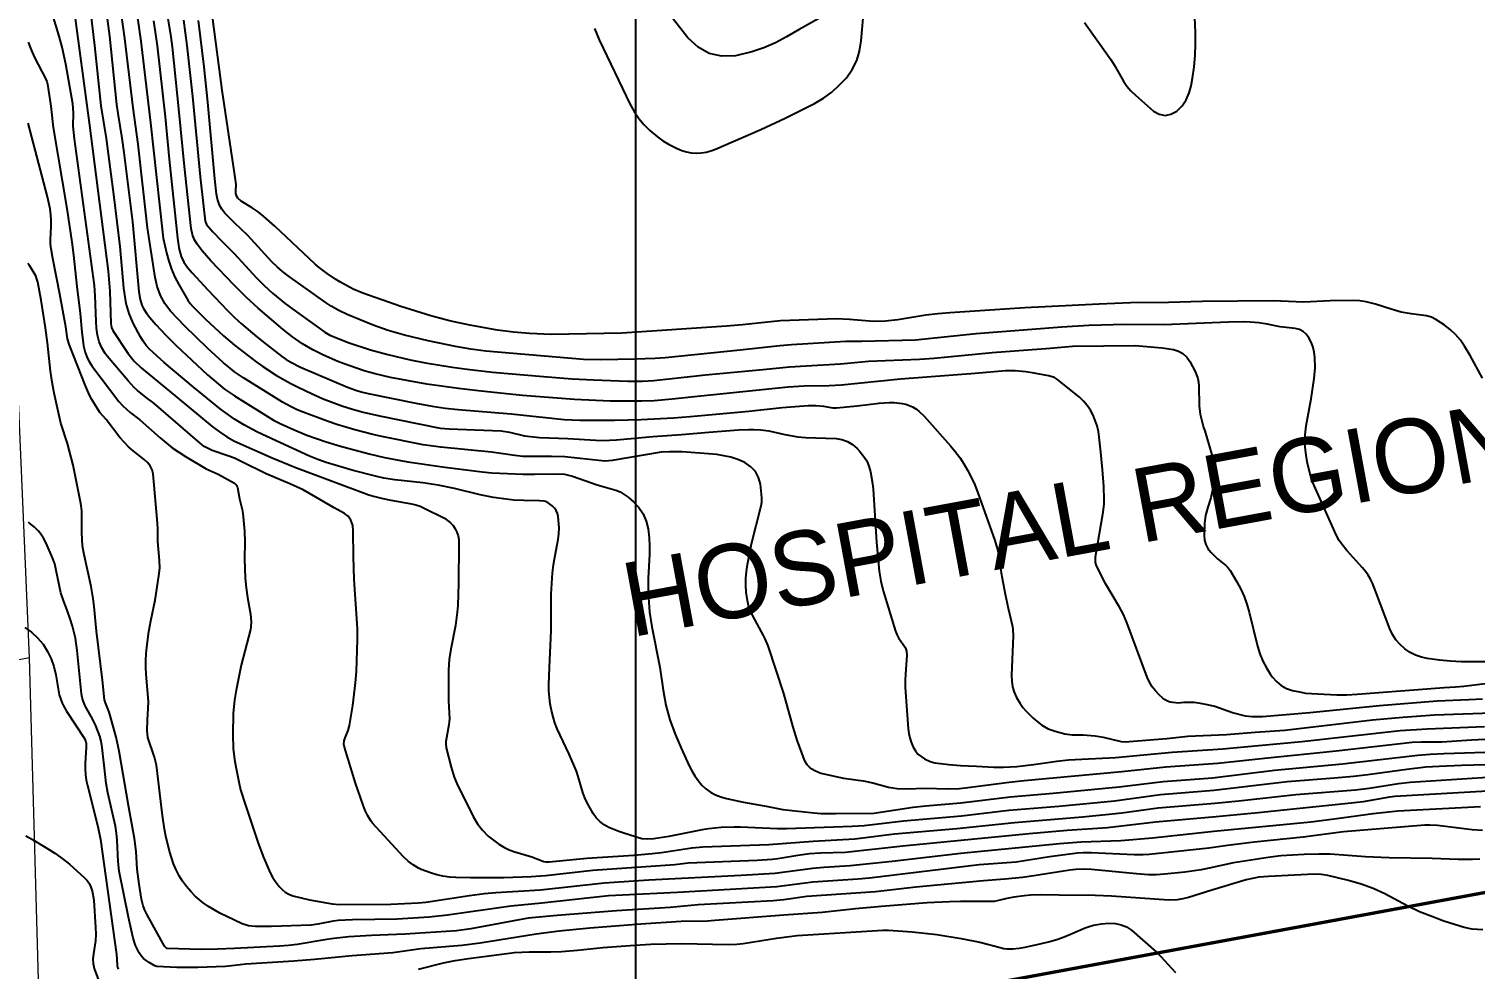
# Model space of a CAD drawing. Header units: metres. Extents: x 509389 to 509735, y 7767634 to 7768027.
# Drawn here: x 509478.2 to 509565.9, y 7767900.1 to 7767957.1 of the extents above; entities that cross this region are included whole.
import ezdxf

# ---------------------------------------------------------------- set-up
doc = ezdxf.new("R2010")
doc.units = ezdxf.units.M
for name, color, linetype in [('CANEVA', 252, 'Continuous'), ('CURVAS-INTERMEDIARIAS', 39, 'Continuous'), ('CURVAS-MESTRA', 34, 'Continuous'), ('LIMITE-L', 7, 'Continuous')]:
    doc.layers.add(name, color=color, linetype=linetype)
doc.layers.add('K-ALINHAMENTO', color=10, linetype='Continuous', lineweight=9)
doc.layers.add('textos', color=2, linetype='Continuous', lineweight=9)
doc.styles.add('EC_NOMES', font='GOTHIC.TTF')
doc.styles.add('ROMANS', font='romans')
doc.dimstyles.new('COTAS_1.0-S', dxfattribs={"dimtxt": 2, "dimasz": 2, "dimexe": 1.25, "dimexo": 0.625, "dimgap": 1, "dimtad": 0, "dimzin": 0, "dimtxsty": 'ROMANS', "dimblk": 'ARCHTICK', "dimblk1": 'ARCHTICK', "dimblk2": 'ARCHTICK', "dimcen": 2.5, "dimse1": 1, "dimse2": 1, "dimsd1": 1, "dimsd2": 1, "dimclrd": 2, "dimclre": 2, "dimclrt": 2, "dimadec": 0, "dimazin": 0, "dimtfac": 1, "dimtmove": 0, "dimatfit": 3, "dimfxl": 1, "dimarcsym": 0})

# ---------------------------------------------------------------- blocks, each defined once
blk = doc.blocks.new('*D18')
at = {"layer": 'Defpoints', "color": 0}
for p in [(509607.331, 7767912.272), (509607.9, 7767909.194), (509479.058, 7767888.58)]:
    blk.add_point(p, dxfattribs=at)
at = {"layer": 'textos', "color": 2, "insert": (509543.763, 7767897.348), "char_height": 2, "attachment_point": 5, "rotation": 10.46441, "style": 'ROMANS'}
blk.add_mtext('130,44', dxfattribs=at)
blk = doc.blocks.new('_ArchTick')
at = {"color": 0, "linetype": 'ByBlock', "const_width": 0.15}
blk.add_lwpolyline([(-0.5, -0.5), (0.5, 0.5)], dxfattribs=at)

msp = doc.modelspace()

# ---------------------------------------------------------------- linework, layer by layer
at = {"layer": 'CANEVA'}
msp.add_line((509515, 7767634.128), (509515, 7768027.326), dxfattribs=at)
at = {"layer": 'CURVAS-INTERMEDIARIAS'}
for points, elevation in [([(509568.532, 7767914.116), (509565.696, 7767913.988), (509563.915, 7767913.867), (509563.504, 7767913.855), (509562.681, 7767913.861), (509562.114, 7767913.833), (509557.487, 7767913.314), (509553.149, 7767912.873), (509550.308, 7767912.554), (509547.15, 7767912.342), (509544.491, 7767912.059), (509538.571, 7767911.518), (509537.653, 7767911.412), (509534.993, 7767911.06), (509534.631, 7767911.033), (509533.921, 7767911.014), (509532.6, 7767911.046), (509531.397, 7767911.01), (509530.854, 7767911.031), (509530.341, 7767911.109), (509529.371, 7767911.367), (509528.937, 7767911.467), (509527.617, 7767911.663), (509526.42, 7767911.91), (509526.227, 7767911.962), (509526.039, 7767912.028), (509525.861, 7767912.115), (509525.688, 7767912.216), (509525.535, 7767912.339), (509525.401, 7767912.478), (509525.296, 7767912.64), (509525.21, 7767912.817), (509524.795, 7767913.978), (509524.553, 7767914.76), (509523.972, 7767916.816), (509523.021, 7767919.695), (509522.853, 7767920.123), (509522.751, 7767920.33), (509522.093, 7767921.522), (509521.957, 7767921.824), (509521.845, 7767922.133), (509521.77, 7767922.453), (509521.703, 7767922.957), (509521.681, 7767923.378), (509521.682, 7767923.798), (509521.717, 7767924.216), (509521.774, 7767924.634), (509522.016, 7767925.89), (509522.612, 7767928.195), (509522.644, 7767928.43), (509522.649, 7767928.666), (509522.634, 7767928.904), (509522.561, 7767929.507), (509522.444, 7767929.918), (509522.259, 7767930.282), (509521.974, 7767930.575), (509521.622, 7767930.819), (509521.186, 7767931.003), (509520.773, 7767931.144), (509520.348, 7767931.24), (509519.914, 7767931.308), (509519.419, 7767931.356), (509517.806, 7767931.468), (509517.038, 7767931.481), (509516.538, 7767931.448), (509513.554, 7767930.957), (509513.144, 7767930.917), (509512.939, 7767930.92), (509510.7, 7767931.168), (509509.886, 7767931.196), (509508.419, 7767931.186), (509508.141, 7767931.198), (509507.655, 7767931.249), (509506.242, 7767931.446), (509503.171, 7767931.754), (509502.087, 7767931.91), (509499.587, 7767932.406), (509499.036, 7767932.531), (509497.942, 7767932.815), (509496.86, 7767933.143), (509496.325, 7767933.325), (509494.812, 7767933.882), (509494.443, 7767934.03), (509494.081, 7767934.198), (509493.557, 7767934.484), (509491.204, 7767935.956), (509490.644, 7767936.338), (509490.274, 7767936.626), (509489.983, 7767936.875), (509489.008, 7767937.765), (509487.634, 7767939.092), (509486.766, 7767940.019), (509486.422, 7767940.471), (509486.153, 7767940.971), (509485.958, 7767941.506), (509485.889, 7767941.782), (509485.835, 7767942.062), (509485.378, 7767945.068), (509484.796, 7767950.141), (509484.492, 7767952.349), (509483.986, 7767956.55), (509483.354, 7767961.214)], 763), ([(509484.187, 7767961.761), (509484.956, 7767956.404), (509485.559, 7767951.435), (509486.275, 7767944.799), (509486.326, 7767944.449), (509486.525, 7767943.546), (509486.66, 7767943.045), (509486.825, 7767942.556), (509487.033, 7767942.084), (509487.271, 7767941.623), (509487.821, 7767940.674), (509487.964, 7767940.477), (509488.124, 7767940.293), (509488.887, 7767939.525), (509489.988, 7767938.512), (509490.644, 7767937.955), (509491.964, 7767936.938), (509492.367, 7767936.65), (509493.199, 7767936.113), (509494.061, 7767935.624), (509494.502, 7767935.399), (509495.321, 7767935.011), (509496.031, 7767934.7), (509497.164, 7767934.27), (509497.808, 7767934.062), (509498.46, 7767933.88), (509499.449, 7767933.652), (509503.118, 7767932.913), (509503.682, 7767932.861), (509506.823, 7767932.744), (509507.331, 7767932.67), (509508.252, 7767932.444), (509509.146, 7767932.342), (509510.868, 7767932.276), (509512.563, 7767932.182), (509512.987, 7767932.171), (509513.836, 7767932.2), (509516.035, 7767932.408), (509517.778, 7767932.526), (509519.431, 7767932.678), (509521.23, 7767932.804), (509521.847, 7767932.827), (509522.155, 7767932.822), (509522.582, 7767932.802), (509523.077, 7767932.747), (509524.048, 7767932.524), (509524.831, 7767932.392), (509525.301, 7767932.35), (509527.147, 7767932.277), (509527.508, 7767932.216), (509527.845, 7767932.105), (509528.148, 7767931.919), (509528.427, 7767931.683), (509528.601, 7767931.497), (509528.821, 7767931.22), (509529.007, 7767930.926), (509529.143, 7767930.605), (509529.245, 7767930.267), (509529.369, 7767929.559), (509529.409, 7767929.202), (509529.6, 7767925.998), (509529.773, 7767924.23), (509529.868, 7767923.631), (509530.015, 7767923.042), (509530.751, 7767920.598), (509530.837, 7767920.387), (509530.943, 7767920.183), (509531.363, 7767919.579), (509531.433, 7767919.387), (509531.444, 7767919.11), (509531.355, 7767918.01), (509531.342, 7767917.597), (509531.349, 7767917.184), (509531.525, 7767914.671), (509531.562, 7767914.391), (509531.618, 7767914.117), (509531.705, 7767913.851), (509531.834, 7767913.545), (509531.964, 7767913.33), (509532.119, 7767913.138), (509532.308, 7767912.98), (509532.521, 7767912.845), (509532.852, 7767912.689), (509533.139, 7767912.604), (509533.982, 7767912.502), (509534.694, 7767912.439), (509535.671, 7767912.403), (509536.72, 7767912.337), (509537.313, 7767912.336), (509538.111, 7767912.387), (509539.134, 7767912.503), (509540.541, 7767912.695), (509541.254, 7767912.776), (509544.107, 7767912.923), (509547.55, 7767913.241), (509550.618, 7767913.463), (509552.781, 7767913.646), (509555.403, 7767913.899), (509561.369, 7767914.558), (509563.013, 7767914.674), (509566.489, 7767914.805)], 762), ([(509542.226, 7767957.523), (509543.827, 7767955.289), (509544.031, 7767954.968), (509544.587, 7767953.974), (509544.798, 7767953.664), (509545.043, 7767953.38), (509545.312, 7767953.114), (509546.404, 7767952.152), (509546.759, 7767951.963), (509547.115, 7767951.881), (509547.471, 7767951.959), (509547.828, 7767952.144), (509548.141, 7767952.477), (509548.4, 7767952.841), (509548.578, 7767953.251), (509548.702, 7767953.691), (509548.78, 7767954.144), (509548.875, 7767954.838), (509548.942, 7767955.533), (509548.963, 7767956.231), (509548.956, 7767956.93), (509548.741, 7767961.927)], 756), ([(509482.559, 7767960.511), (509483.055, 7767956.692), (509483.493, 7767952.542), (509483.563, 7767952.01), (509483.817, 7767950.502), (509483.938, 7767949.646), (509484.456, 7767945.427), (509484.846, 7767941.181), (509484.915, 7767940.716), (509485.024, 7767940.383), (509485.127, 7767940.181), (509485.307, 7767939.889), (509485.518, 7767939.618), (509485.877, 7767939.209), (509486.478, 7767938.554), (509487.108, 7767937.928), (509489.007, 7767936.144), (509490.045, 7767935.28), (509490.644, 7767934.873), (509493.013, 7767933.402), (509493.423, 7767933.187), (509494.225, 7767932.823), (509495.041, 7767932.494), (509496.212, 7767932.078), (509497.088, 7767931.816), (509498.819, 7767931.347), (509499.752, 7767931.132), (509501.164, 7767930.872), (509503.418, 7767930.553), (509505.669, 7767930.256), (509506.269, 7767930.209), (509508.168, 7767930.112), (509508.853, 7767930.113), (509510.223, 7767930.146), (509510.666, 7767930.114), (509511.16, 7767929.992), (509512.663, 7767929.479), (509513.787, 7767929.152), (509514.052, 7767929.04), (509514.297, 7767928.892), (509514.531, 7767928.72), (509514.849, 7767928.451), (509515.181, 7767928.098), (509515.452, 7767927.712), (509515.632, 7767927.275), (509515.75, 7767926.805), (509515.809, 7767926.255), (509515.838, 7767925.762), (509515.835, 7767925.267), (509515.756, 7767923.78), (509515.751, 7767923.283), (509515.761, 7767922.633), (509515.825, 7767921.741), (509515.966, 7767920.859), (509516.456, 7767918.402), (509516.658, 7767917.02), (509516.825, 7767916.11), (509517.072, 7767915.218), (509517.385, 7767914.345), (509517.746, 7767913.491), (509518.233, 7767912.423), (509518.394, 7767912.11), (509518.573, 7767911.809), (509518.778, 7767911.526), (509519.002, 7767911.255), (509519.256, 7767911.019), (509519.529, 7767910.815), (509519.833, 7767910.66), (509520.157, 7767910.537), (509520.502, 7767910.444), (509521.541, 7767910.218), (509522.91, 7767909.975), (509523.914, 7767909.778), (509525.794, 7767909.569), (509526.237, 7767909.539), (509527.126, 7767909.523), (509529.449, 7767909.558), (509531.829, 7767909.907), (509532.574, 7767909.988), (509534.722, 7767910.179), (509537.72, 7767910.54), (509540.327, 7767910.768), (509544.33, 7767911.149), (509546.992, 7767911.472), (509549.992, 7767911.686), (509553.752, 7767912.151), (509557.875, 7767912.534), (509562.44, 7767913.068), (509563.192, 7767913.13), (509564.029, 7767913.175), (509568.401, 7767913.309)], 764), ([(509566.374, 7767935.94), (509565.619, 7767937.32), (509565.286, 7767937.888), (509565.031, 7767938.26), (509564.745, 7767938.604), (509564.414, 7767938.905), (509564.053, 7767939.176), (509563.542, 7767939.507), (509563.272, 7767939.644), (509562.981, 7767939.721), (509562.052, 7767939.848), (509561.434, 7767939.957), (509560.829, 7767940.124), (509559.884, 7767940.431), (509559.317, 7767940.577), (509558.933, 7767940.638), (509558.544, 7767940.656), (509557.127, 7767940.633), (509555.529, 7767940.558), (509553.681, 7767940.631), (509549.373, 7767940.596), (509547.33, 7767940.535), (509545.019, 7767940.517), (509543.12, 7767940.441), (509538.594, 7767940.211), (509534.048, 7767939.914), (509533.318, 7767939.847), (509532.59, 7767939.759), (509530.889, 7767939.478), (509530.152, 7767939.399), (509529.411, 7767939.394), (509527.958, 7767939.506), (509527.182, 7767939.536), (509523.784, 7767939.419), (509523.377, 7767939.389), (509521.463, 7767939.186), (509520.504, 7767939.107), (509514.141, 7767938.677), (509509.858, 7767938.604), (509508.543, 7767938.65), (509507.569, 7767938.735), (509506.6, 7767938.866), (509504.924, 7767939.153), (509503.7, 7767939.421), (509502.551, 7767939.734), (509500.742, 7767940.302), (509498.445, 7767941.099), (509497.846, 7767941.352), (509497.04, 7767941.786), (509496.779, 7767941.944), (509496.27, 7767942.29), (509495.784, 7767942.668), (509495.551, 7767942.869), (509493.094, 7767945.163), (509492.431, 7767945.755), (509492.083, 7767946.031), (509491.716, 7767946.281), (509491.058, 7767946.695), (509490.859, 7767946.86), (509490.787, 7767946.964), (509490.739, 7767947.159), (509490.726, 7767947.313), (509490.74, 7767947.7), (509490.644, 7767948.406), (509489.903, 7767953.416), (509489.136, 7767959.286)], 757), ([(509566.67, 7767910.878), (509561.061, 7767910.551), (509560.73, 7767910.512), (509559.125, 7767910.246), (509558.414, 7767910.153), (509552.76, 7767909.577), (509550.215, 7767909.328), (509546.527, 7767909.001), (509543.621, 7767908.666), (509541.166, 7767908.496), (509538.858, 7767908.289), (509531.206, 7767907.547), (509527.72, 7767907.164), (509526.198, 7767907.118), (509525.539, 7767907.074), (509524.836, 7767906.978), (509523.616, 7767906.774), (509523.28, 7767906.733), (509522.356, 7767906.682), (509518.184, 7767906.507), (509517.37, 7767906.409), (509512.394, 7767906.062), (509509.517, 7767905.752), (509508.658, 7767905.681), (509506.995, 7767905.633), (509504.966, 7767905.622), (509504.08, 7767905.638), (509503.688, 7767905.666), (509503.299, 7767905.718), (509502.918, 7767905.808), (509502.541, 7767905.923), (509501.978, 7767906.133), (509501.806, 7767906.213), (509501.481, 7767906.408), (509501.18, 7767906.641), (509500.907, 7767906.905), (509499.03, 7767908.946), (509498.922, 7767909.086), (509498.736, 7767909.387), (509498.581, 7767909.706), (509498.45, 7767910.036), (509497.996, 7767911.365), (509497.325, 7767913.546), (509497.292, 7767913.736), (509497.306, 7767913.93), (509497.356, 7767914.121), (509497.535, 7767914.57), (509497.625, 7767914.878), (509497.823, 7767916.083), (509497.918, 7767916.768), (509497.996, 7767917.454), (509498.048, 7767918.143), (509498.121, 7767920.08), (509498.113, 7767920.74), (509497.912, 7767923.758), (509497.874, 7767925.104), (509497.855, 7767926.681), (509497.819, 7767927.002), (509497.705, 7767927.337), (509497.547, 7767927.573), (509497.32, 7767927.742), (509496.691, 7767928.074), (509495.586, 7767928.734), (509494.809, 7767929.163), (509494.004, 7767929.535), (509492.565, 7767930.139), (509491.099, 7767930.877), (509490.644, 7767931.087), (509490.24, 7767931.239), (509489.3, 7767931.549), (509489.124, 7767931.629), (509488.814, 7767931.808), (509488.421, 7767932.125), (509485.759, 7767934.425), (509485.283, 7767934.782), (509484.763, 7767935.204), (509484.562, 7767935.387), (509484.188, 7767935.783), (509482.925, 7767937.272), (509482.805, 7767937.437), (509482.596, 7767937.787), (509482.437, 7767938.16), (509482.337, 7767938.561), (509482.282, 7767938.974), (509482.254, 7767939.389), (509482.2, 7767940.938), (509482.144, 7767941.559), (509480.937, 7767950.47), (509480.868, 7767951.24), (509480.876, 7767952.049), (509480.829, 7767952.595), (509480.412, 7767955.004), (509480.196, 7767956.03), (509480.018, 7767956.706), (509479.459, 7767958.5)], 767), ([(509480.883, 7767958.526), (509481.837, 7767951.444), (509482.983, 7767942.447), (509483.09, 7767941.229), (509483.136, 7767939.258), (509483.186, 7767939.01), (509483.27, 7767938.841), (509484.184, 7767937.472), (509484.568, 7767936.986), (509484.979, 7767936.566), (509487.175, 7767934.775), (509489.298, 7767933.012), (509489.73, 7767932.69), (509490.186, 7767932.383), (509490.644, 7767932.126), (509492.929, 7767931.105), (509494.299, 7767930.536), (509498.794, 7767928.876), (509499.09, 7767928.78), (509499.658, 7767928.637), (509500.142, 7767928.537), (509501.391, 7767928.325), (509501.656, 7767928.259), (509501.916, 7767928.172), (509502.165, 7767928.06), (509503.383, 7767927.441), (509503.58, 7767927.317), (509503.759, 7767927.174), (509503.909, 7767927.002), (509504.041, 7767926.81), (509504.139, 7767926.598), (509504.214, 7767926.38), (509504.253, 7767926.153), (509504.269, 7767925.92), (509504.235, 7767923.487), (509504.194, 7767922.159), (509504.162, 7767921.75), (509504.048, 7767920.938), (509503.77, 7767919.506), (509503.67, 7767918.881), (509503.636, 7767918.248), (509503.633, 7767916.372), (509503.691, 7767915.265), (509503.649, 7767914.9), (509503.471, 7767913.894), (509503.468, 7767913.77), (509503.501, 7767913.523), (509503.79, 7767912.336), (509503.984, 7767911.737), (509504.143, 7767911.35), (509505.132, 7767909.344), (509505.391, 7767908.91), (509505.688, 7767908.51), (509506.044, 7767908.16), (509506.438, 7767907.844), (509506.684, 7767907.676), (509506.994, 7767907.488), (509507.313, 7767907.324), (509507.648, 7767907.194), (509508.696, 7767906.894), (509509.413, 7767906.621), (509509.541, 7767906.596), (509509.737, 7767906.59), (509512.025, 7767906.82), (509514.882, 7767907.008), (509515.994, 7767907.101), (509516.556, 7767907.169), (509518.389, 7767907.449), (509519.056, 7767907.512), (509523.061, 7767907.656), (509525.766, 7767907.86), (509528.29, 7767907.984), (509530.704, 7767908.289), (509534.474, 7767908.614), (509537.979, 7767908.974), (509542.105, 7767909.325), (509543.514, 7767909.461), (509544.492, 7767909.575), (509546.691, 7767909.87), (509550.137, 7767910.15), (509551.587, 7767910.3), (509555.038, 7767910.691), (509558.662, 7767910.965), (509559.497, 7767911.075), (509561.286, 7767911.356), (509561.993, 7767911.434), (509567.001, 7767911.746)], 766), ([(509487.545, 7767957.672), (509487.758, 7767956.14), (509488.093, 7767953.034), (509488.559, 7767948.165), (509488.757, 7767946.357), (509488.871, 7767945.463), (509488.948, 7767945.262), (509489.335, 7767944.825), (509489.858, 7767944.269), (509490.644, 7767943.496), (509491.957, 7767942.061), (509492.439, 7767941.574), (509492.946, 7767941.113), (509493.743, 7767940.465), (509494.554, 7767939.862), (509496.132, 7767938.739), (509496.436, 7767938.564), (509497.615, 7767938.095), (509498.897, 7767937.667), (509499.956, 7767937.377), (509501.315, 7767937.053), (509502.229, 7767936.869), (509503.847, 7767936.623), (509504.768, 7767936.495), (509506.302, 7767936.319), (509509.395, 7767936.039), (509511.128, 7767935.907), (509512.43, 7767935.843), (509514.523, 7767935.768), (509515.404, 7767935.759), (509516.086, 7767935.808), (509519.225, 7767936.151), (509522.705, 7767936.466), (509524.333, 7767936.631), (509525.341, 7767936.685), (509527.411, 7767936.825), (509529.126, 7767936.97), (509532.213, 7767937.094), (509533.112, 7767937.15), (509536.629, 7767937.502), (509540.137, 7767937.759), (509541.498, 7767937.894), (509545.296, 7767937.924), (509546.942, 7767937.79), (509547.618, 7767937.686), (509547.926, 7767937.586), (509548.2, 7767937.441), (509548.423, 7767937.225), (509548.612, 7767936.964), (509548.935, 7767936.351), (509549.027, 7767936.141), (509549.1, 7767935.926), (509549.141, 7767935.703), (509549.162, 7767935.474), (509549.178, 7767934.259), (509549.239, 7767933.766), (509549.435, 7767932.955), (509549.531, 7767932.745), (509549.995, 7767931.149), (509550.083, 7767930.729), (509550.129, 7767930.307), (509550.111, 7767929.884), (509550.051, 7767929.458), (509549.882, 7767928.691), (509549.699, 7767928.114), (509549.564, 7767927.608), (509549.499, 7767927.152), (509549.483, 7767926.395), (509549.514, 7767926.115), (509549.584, 7767925.851), (509549.714, 7767925.609), (509549.882, 7767925.383), (509550.299, 7767924.973), (509550.794, 7767924.574), (509550.943, 7767924.428), (509551.072, 7767924.265), (509551.471, 7767923.591), (509551.7, 7767923.149), (509551.903, 7767922.697), (509552.068, 7767922.23), (509552.208, 7767921.753), (509552.723, 7767919.683), (509552.865, 7767919.225), (509553.039, 7767918.782), (509553.261, 7767918.361), (509553.515, 7767917.955), (509553.613, 7767917.816), (509553.869, 7767917.53), (509554.155, 7767917.29), (509554.488, 7767917.12), (509554.851, 7767916.996), (509555.274, 7767916.904), (509555.632, 7767916.841), (509555.993, 7767916.808), (509557.536, 7767916.738), (509558.151, 7767916.733), (509558.765, 7767916.761), (509564.039, 7767917.181), (509564.729, 7767917.214), (509565.247, 7767917.259), (509567.014, 7767917.479)], 759), ([(509512.501, 7767957.167), (509512.629, 7767956.812), (509512.78, 7767956.466), (509514.66, 7767952.557), (509514.904, 7767952.12), (509515.178, 7767951.707), (509515.499, 7767951.328), (509515.851, 7767950.974), (509516.314, 7767950.582), (509516.636, 7767950.348), (509516.976, 7767950.142), (509517.501, 7767949.872), (509517.782, 7767949.76), (509518.069, 7767949.674), (509518.366, 7767949.627), (509518.667, 7767949.605), (509518.97, 7767949.622), (509519.268, 7767949.663), (509519.558, 7767949.742), (509519.843, 7767949.845), (509522.59, 7767951.04), (509524.069, 7767951.715), (509525.844, 7767952.613), (509526.38, 7767952.936), (509526.885, 7767953.298), (509527.345, 7767953.716), (509527.774, 7767954.172), (509528.122, 7767954.681), (509528.401, 7767955.219), (509528.575, 7767955.798), (509528.679, 7767956.406), (509528.784, 7767957.785)], 756), ([(509526.099, 7767957.777), (509524.91, 7767957.11), (509524.152, 7767956.662), (509523.467, 7767956.298), (509522.763, 7767955.984), (509522.03, 7767955.746), (509521.04, 7767955.51), (509520.213, 7767955.494), (509519.448, 7767955.642), (509518.775, 7767956.035), (509518.163, 7767956.591), (509517.229, 7767957.8)], 756), ([(509485.732, 7767957.628), (509485.95, 7767956.11), (509486.437, 7767951.805), (509486.685, 7767949.238), (509487.182, 7767944.437), (509487.265, 7767943.876), (509487.303, 7767943.69), (509487.415, 7767943.33), (509487.581, 7767942.992), (509487.813, 7767942.64), (509488.07, 7767942.333), (509489.023, 7767941.315), (509490.218, 7767940.061), (509490.644, 7767939.634), (509491.072, 7767939.244), (509492.011, 7767938.459), (509492.59, 7767937.988), (509493.505, 7767937.281), (509493.777, 7767937.087), (509494.061, 7767936.912), (509494.658, 7767936.615), (509497.504, 7767935.407), (509498.002, 7767935.217), (509498.324, 7767935.117), (509498.762, 7767935.012), (509501.643, 7767934.433), (509502.645, 7767934.245), (509503.427, 7767934.123), (509504.212, 7767934.037), (509507.433, 7767933.782), (509510.655, 7767933.441), (509511.62, 7767933.4), (509513.699, 7767933.4), (509514.509, 7767933.412), (509515.319, 7767933.445), (509517.292, 7767933.548), (509518.295, 7767933.619), (509521.847, 7767933.949), (509523.886, 7767934.164), (509525.451, 7767934.297), (509525.919, 7767934.289), (509526.394, 7767934.239), (509526.957, 7767934.153), (509527.183, 7767934.143), (509528.425, 7767934.258), (509529.757, 7767934.426), (509530.373, 7767934.471), (509530.681, 7767934.46), (509531.154, 7767934.409), (509531.374, 7767934.363), (509531.587, 7767934.297), (509531.788, 7767934.202), (509531.981, 7767934.086), (509532.162, 7767933.949), (509532.5, 7767933.646), (509534.098, 7767931.84), (509534.383, 7767931.492), (509534.651, 7767931.133), (509534.894, 7767930.755), (509535.12, 7767930.366), (509535.533, 7767929.565), (509535.756, 7767928.992), (509536.774, 7767926.096), (509536.937, 7767925.547), (509536.996, 7767925.266), (509537.175, 7767924.13), (509537.403, 7767922.846), (509537.586, 7767921.979), (509537.85, 7767920.87), (509537.878, 7767920.685), (509537.891, 7767920.31), (509537.795, 7767917.919), (509537.809, 7767917.568), (509537.86, 7767917.225), (509537.964, 7767916.895), (509538.105, 7767916.574), (509538.319, 7767916.204), (509538.479, 7767915.97), (509538.659, 7767915.752), (509539.106, 7767915.305), (509539.453, 7767915.023), (509539.635, 7767914.894), (509540.022, 7767914.676), (509540.439, 7767914.523), (509541.03, 7767914.368), (509541.47, 7767914.31), (509542.14, 7767914.295), (509542.875, 7767914.239), (509543.358, 7767914.16), (509544.449, 7767913.906), (509544.694, 7767913.885), (509544.939, 7767913.892), (509547.222, 7767914.075), (509548.499, 7767914.215), (509550.83, 7767914.329), (509552.585, 7767914.471), (509554.378, 7767914.596), (509559.704, 7767915.205), (509561.533, 7767915.371), (509563.469, 7767915.512), (509566.947, 7767915.643)], 761), ([(509569.443, 7767918.733), (509565.083, 7767918.732), (509564.425, 7767918.766), (509563.769, 7767918.826), (509563.024, 7767918.93), (509562.664, 7767919.015), (509562.317, 7767919.134), (509561.992, 7767919.303), (509561.656, 7767919.524), (509561.371, 7767919.782), (509561.12, 7767920.066), (509560.921, 7767920.387), (509560.755, 7767920.735), (509559.903, 7767922.987), (509559.691, 7767923.505), (509559.57, 7767923.756), (509559.433, 7767923.996), (509559.272, 7767924.221), (509559.096, 7767924.436), (509558.14, 7767925.497), (509557.898, 7767925.791), (509557.681, 7767926.101), (509557.503, 7767926.436), (509555.991, 7767929.787), (509555.736, 7767930.867), (509555.645, 7767931.409), (509555.599, 7767931.953), (509555.618, 7767932.498), (509555.682, 7767933.044), (509555.971, 7767934.686), (509556.159, 7767935.933), (509556.213, 7767936.564), (509556.2, 7767937.224), (509556.159, 7767937.522), (509556.093, 7767937.812), (509555.99, 7767938.092), (509555.841, 7767938.402), (509555.679, 7767938.612), (509555.49, 7767938.781), (509555.261, 7767938.889), (509555.004, 7767938.955), (509554.101, 7767939.054), (509553.317, 7767939.215), (509552.795, 7767939.301), (509552.268, 7767939.346), (509551.884, 7767939.36), (509550.97, 7767939.349), (509547.03, 7767939.173), (509544.709, 7767939.202), (509542.484, 7767939.142), (509540.858, 7767939.044), (509535.654, 7767938.628), (509531.963, 7767938.261), (509528.721, 7767938.162), (509527.751, 7767938.18), (509524.447, 7767937.966), (509523.735, 7767937.902), (509521.338, 7767937.636), (509516.778, 7767937.173), (509516.177, 7767937.134), (509514.968, 7767937.099), (509512.865, 7767937.064), (509511.834, 7767937.08), (509505.901, 7767937.592), (509504.99, 7767937.703), (509504.057, 7767937.867), (509502.408, 7767938.205), (509500.973, 7767938.554), (509499.979, 7767938.848), (509499.062, 7767939.166), (509497.479, 7767939.817), (509496.983, 7767940.05), (509496.506, 7767940.322), (509496.202, 7767940.525), (509493.901, 7767942.154), (509493.555, 7767942.418), (509493.229, 7767942.705), (509492.918, 7767943.01), (509491.456, 7767944.596), (509490.644, 7767945.365), (509490.067, 7767945.965), (509489.887, 7767946.193), (509489.747, 7767946.447), (509489.672, 7767946.624), (509489.614, 7767946.816), (509489.56, 7767947.115), (509489.459, 7767948.036), (509489.026, 7767952.698), (509488.798, 7767954.845), (509488.456, 7767957.639)], 758), ([(509478.135, 7767956.333), (509478.313, 7767955.859), (509478.519, 7767955.396), (509479.192, 7767954.088), (509479.258, 7767953.942), (509479.304, 7767953.79), (509479.495, 7767952.446), (509479.636, 7767951.162), (509480.476, 7767946.237), (509480.785, 7767944.194), (509480.883, 7767943.4), (509481.078, 7767941.516), (509481.281, 7767939.868), (509481.389, 7767938.746), (509481.494, 7767937.901), (509481.583, 7767937.508), (509481.725, 7767937.146), (509481.803, 7767936.991), (509481.993, 7767936.7), (509483.638, 7767934.538), (509483.867, 7767934.269), (509484.312, 7767933.865), (509484.909, 7767933.408), (509486.132, 7767932.317), (509486.875, 7767931.712), (509487.674, 7767931.185), (509488.933, 7767930.444), (509489.648, 7767930.111), (509490.644, 7767929.58), (509490.755, 7767929.47), (509490.839, 7767929.302), (509490.961, 7767928.616), (509491.106, 7767927.984), (509491.145, 7767927.728), (509491.25, 7767926.658), (509491.265, 7767925.992), (509491.256, 7767924.982), (509491.266, 7767924.392), (509491.296, 7767923.803), (509491.358, 7767923.217), (509491.441, 7767922.633), (509491.609, 7767921.619), (509491.651, 7767921.155), (509491.641, 7767920.847), (509491.617, 7767920.695), (509491.054, 7767918.525), (509490.744, 7767917.023), (509490.644, 7767916.408), (509490.569, 7767915.627), (509490.539, 7767914.331), (509490.57, 7767913.482), (509490.644, 7767912.807), (509490.719, 7767912.359), (509490.904, 7767911.456), (509491.021, 7767910.974), (509491.307, 7767910.025), (509492.066, 7767907.795), (509492.391, 7767906.929), (509492.686, 7767906.205), (509492.813, 7767905.931), (509492.956, 7767905.666), (509493.121, 7767905.415), (509493.354, 7767905.106), (509493.532, 7767904.923), (509493.726, 7767904.764), (509493.946, 7767904.641), (509494.182, 7767904.543), (509494.684, 7767904.402), (509495.195, 7767904.295), (509496.565, 7767904.039), (509496.997, 7767904.007), (509500.132, 7767904.018), (509501.795, 7767904.109), (509502.262, 7767904.157), (509504.9, 7767904.55), (509505.818, 7767904.67), (509506.509, 7767904.733), (509509.207, 7767904.896), (509513.086, 7767905.332), (509515.791, 7767905.499), (509521.398, 7767905.789), (509523.443, 7767905.909), (509525.745, 7767906.214), (509526.409, 7767906.271), (509528.005, 7767906.374), (509530.562, 7767906.644), (509534.722, 7767907.118), (509540.697, 7767907.715), (509542.019, 7767907.817), (509544.428, 7767907.898), (509546.342, 7767908.049), (509550.062, 7767908.465), (509555.958, 7767909.032), (509557.363, 7767909.2), (509559.74, 7767909.521), (509561.235, 7767909.691), (509566.252, 7767909.952)], 768), ([(509566.376, 7767908.488), (509565.746, 7767908.548), (509563.644, 7767908.804), (509563.182, 7767908.827), (509562.88, 7767908.819), (509557.947, 7767908.416), (509555.497, 7767908.096), (509552.513, 7767907.79), (509550.906, 7767907.592), (509549.763, 7767907.433), (509546.152, 7767907.045), (509545.786, 7767907.025), (509545.235, 7767907.023), (509542.635, 7767907.151), (509542.135, 7767907.143), (509541.802, 7767907.118), (509540.093, 7767906.894), (509538.085, 7767906.577), (509535.823, 7767906.414), (509529.171, 7767905.61), (509528.464, 7767905.544), (509525.731, 7767905.366), (509523.549, 7767905.082), (509517.531, 7767904.736), (509514.182, 7767904.582), (509513.344, 7767904.527), (509509.296, 7767904.08), (509507.406, 7767903.91), (509503.58, 7767903.351), (509502.465, 7767903.23), (509500.511, 7767903.109), (509497.814, 7767903.08), (509496.944, 7767903.042), (509496.636, 7767903.003), (509495.711, 7767902.804), (509495.292, 7767902.752), (509492.892, 7767902.673), (509491.918, 7767902.672), (509491.507, 7767902.721), (509491.113, 7767902.842), (509490.644, 7767903.066), (509489.765, 7767903.487), (509489.411, 7767903.674), (509489.07, 7767903.88), (509488.748, 7767904.115), (509488.271, 7767904.518), (509487.989, 7767904.798), (509487.728, 7767905.095), (509487.498, 7767905.417), (509487.29, 7767905.756), (509487.113, 7767906.113), (509486.954, 7767906.477), (509486.824, 7767906.853), (509486.712, 7767907.236), (509486.49, 7767908.155), (509486.404, 7767908.573), (509486.274, 7767909.416), (509485.909, 7767912.471), (509485.799, 7767912.95), (509485.391, 7767914.135), (509485.354, 7767914.562), (509485.36, 7767915.209), (509485.415, 7767915.902), (509485.431, 7767916.324), (509485.295, 7767917.988), (509485.275, 7767918.399), (509485.271, 7767918.81), (509485.291, 7767919.22), (509485.328, 7767919.63), (509485.449, 7767920.583), (509485.564, 7767921.214), (509485.832, 7767922.471), (509486.065, 7767923.952), (509486.108, 7767924.418), (509486.094, 7767924.885), (509485.998, 7767926.037), (509485.999, 7767926.781), (509485.979, 7767927.152), (509485.709, 7767930.134), (509485.651, 7767930.391), (509485.529, 7767930.624), (509485.36, 7767930.83), (509485.161, 7767931.008), (509484.493, 7767931.53), (509484.21, 7767931.783), (509483.944, 7767932.054), (509483.699, 7767932.345), (509482.852, 7767933.432), (509482.486, 7767933.866), (509481.995, 7767934.648), (509481.85, 7767934.918), (509481.599, 7767935.479), (509480.629, 7767937.947), (509480.515, 7767938.337), (509480.405, 7767939.055), (509480.041, 7767941.045), (509479.617, 7767943.2), (509479.514, 7767943.8), (509479.489, 7767944.07), (509479.485, 7767944.341), (509479.527, 7767945.158), (509479.53, 7767945.511), (509479.509, 7767945.863), (509479.457, 7767946.211), (509479.296, 7767946.955), (509478.126, 7767951.417)], 769), ([(509566.387, 7767902.466), (509565.741, 7767902.506), (509565.269, 7767902.612), (509564.037, 7767903.005), (509563.291, 7767903.27), (509562.56, 7767903.566), (509561.849, 7767903.909), (509560.449, 7767904.652), (509559.738, 7767904.975), (509559.002, 7767905.236), (509558.249, 7767905.455), (509556.993, 7767905.764), (509556.577, 7767905.832), (509556.153, 7767905.846), (509553.383, 7767905.71), (509552.797, 7767905.657), (509552.41, 7767905.595), (509552.03, 7767905.499), (509549.946, 7767904.875), (509548.536, 7767904.423), (509548.198, 7767904.341), (509547.853, 7767904.29), (509547.331, 7767904.28), (509543.87, 7767904.509), (509542.872, 7767904.551), (509540.696, 7767904.567), (509539.525, 7767904.594), (509538.944, 7767904.574), (509538.558, 7767904.541), (509537.928, 7767904.459), (509537.514, 7767904.377), (509536.921, 7767904.221), (509536.734, 7767904.188), (509534.702, 7767904.184), (509534.026, 7767904.168), (509532.673, 7767904.099), (509529.906, 7767903.892), (509528.328, 7767903.746), (509526.305, 7767903.522), (509523.98, 7767903.37), (509519.797, 7767903.029), (509519.349, 7767903.003), (509517.749, 7767902.978), (509515.296, 7767902.816), (509512.201, 7767902.573), (509510.341, 7767902.381), (509508.943, 7767902.213), (509505.546, 7767901.666), (509504.444, 7767901.513), (509501.959, 7767901.323), (509500.259, 7767901.081), (509497.797, 7767900.894), (509495.5, 7767900.676), (509494.248, 7767900.572), (509491.327, 7767900.39), (509490.644, 7767900.296), (509490.106, 7767900.246), (509488.426, 7767900.177), (509487.146, 7767900.192), (509485.944, 7767900.247), (509485.823, 7767900.28), (509485.463, 7767900.484), (509485.287, 7767900.603), (509485.126, 7767900.737), (509484.988, 7767900.894), (509484.864, 7767901.067), (509484.637, 7767901.512), (509484.498, 7767901.955), (509484.21, 7767903.235), (509483.649, 7767906.027), (509483.582, 7767906.626), (509483.538, 7767907.912), (509483.497, 7767908.338), (509483.424, 7767908.761), (509482.97, 7767910.788), (509482.868, 7767911.345), (509482.791, 7767911.906), (509482.627, 7767913.533), (509482.564, 7767913.926), (509482.482, 7767914.213), (509482.239, 7767914.843), (509482.043, 7767915.233), (509481.59, 7767916.054), (509481.459, 7767916.356), (509481.397, 7767916.567), (509481.361, 7767916.783), (509481.107, 7767919.426), (509481, 7767920.168), (509480.824, 7767920.897), (509480.686, 7767921.348), (509480.495, 7767921.874), (509480.283, 7767922.392), (509480.115, 7767922.923), (509479.836, 7767924.279), (509479.741, 7767924.671), (509479.602, 7767925.05), (509479.219, 7767925.932), (509479.059, 7767926.244), (509478.862, 7767926.534), (509478.739, 7767926.681), (509478.512, 7767926.905), (509478.193, 7767927.161), (509478.149, 7767927.211)], 771), ([(509477.917, 7767920.813), (509478.335, 7767920.537), (509478.7, 7767920.193), (509479.029, 7767919.804), (509479.305, 7767919.357), (509479.525, 7767918.911), (509479.684, 7767918.44), (509479.801, 7767917.951), (509480.003, 7767916.73), (509480.197, 7767916.219), (509480.274, 7767916.054), (509480.457, 7767915.74), (509481.537, 7767914.09), (509481.635, 7767913.88), (509481.649, 7767913.795), (509481.641, 7767913.538), (509481.591, 7767912.588), (509481.586, 7767912.243), (509481.603, 7767911.899), (509481.653, 7767911.559), (509481.723, 7767911.221), (509482.353, 7767908.733), (509482.513, 7767907.943), (509483.495, 7767900.97), (509483.518, 7767900.707), (509483.524, 7767900.293), (509483.547, 7767900.197), (509483.599, 7767900.086)], 772), ([(509477.979, 7767908.175), (509478.396, 7767907.947), (509479.258, 7767907.434), (509479.737, 7767907.128), (509480.201, 7767906.803), (509480.644, 7767906.45), (509481.552, 7767905.631), (509481.709, 7767905.455), (509481.842, 7767905.264), (509481.937, 7767905.053), (509482.007, 7767904.827), (509482.116, 7767904.27), (509482.218, 7767902.621), (509482.23, 7767902.211), (509482.214, 7767901.8), (509482.089, 7767901.019), (509482.062, 7767900.718), (509482.068, 7767900.418), (509482.123, 7767900.125), (509482.391, 7767899.418)], 773), ([(509501.822, 7767900.076), (509503.327, 7767900.458), (509504.03, 7767900.605), (509504.844, 7767900.731), (509507.644, 7767901.09), (509508.522, 7767901.143), (509509.838, 7767901.135), (509510.492, 7767901.157), (509511.47, 7767901.236), (509513.002, 7767901.401), (509514.934, 7767901.549), (509515.917, 7767901.605), (509517.769, 7767901.636), (509520.599, 7767901.583), (509521.126, 7767901.596), (509521.518, 7767901.643), (509523.527, 7767901.974), (509524.782, 7767902.132), (509529.98, 7767902.442), (509530.321, 7767902.447), (509531.76, 7767902.345), (509533.258, 7767902.19), (509534.742, 7767901.94), (509535.867, 7767901.713), (509536.421, 7767901.588), (509537.337, 7767901.338), (509537.518, 7767901.31), (509537.885, 7767901.307), (509538.254, 7767901.352), (509538.619, 7767901.419), (509539.614, 7767901.634), (509540.112, 7767901.759), (509540.604, 7767901.905), (509541.085, 7767902.083), (509542.258, 7767902.592), (509542.506, 7767902.679), (509542.761, 7767902.746), (509543.263, 7767902.84), (509543.685, 7767902.878), (509544.109, 7767902.852), (509544.456, 7767902.778), (509544.782, 7767902.652), (509545.07, 7767902.455), (509546.565, 7767901.142), (509546.856, 7767900.861), (509547.743, 7767899.89)], 772)]:
    msp.add_lwpolyline(points, dxfattribs=dict(at, elevation=elevation))
at = {"layer": 'CURVAS-MESTRA'}
for points, elevation in [([(509567.32, 7767912.504), (509565.096, 7767912.451), (509563.742, 7767912.389), (509562.935, 7767912.331), (509561.778, 7767912.197), (509559.414, 7767911.881), (509558.553, 7767911.78), (509557.402, 7767911.675), (509554.512, 7767911.451), (509550.064, 7767910.922), (509546.839, 7767910.657), (509544.041, 7767910.283), (509540.664, 7767909.96), (509537.63, 7767909.711), (509534.755, 7767909.361), (509531.251, 7767909.074), (509528.848, 7767908.785), (509528.135, 7767908.746), (509524.137, 7767908.597), (509523.591, 7767908.605), (509521.356, 7767908.699), (509520.966, 7767908.701), (509520.185, 7767908.671), (509519.408, 7767908.593), (509519.022, 7767908.533), (509517.009, 7767908.133), (509516.09, 7767907.989), (509515.718, 7767907.968), (509515.37, 7767907.998), (509514.263, 7767908.329), (509513.968, 7767908.43), (509513.356, 7767908.685), (509513.075, 7767908.846), (509512.819, 7767909.036), (509512.602, 7767909.268), (509512.409, 7767909.529), (509512.038, 7767910.174), (509511.896, 7767910.478), (509511.784, 7767910.794), (509511.509, 7767911.771), (509511.397, 7767912.089), (509510.955, 7767913.131), (509510.235, 7767914.658), (509510.091, 7767915.027), (509509.975, 7767915.405), (509509.876, 7767915.789), (509509.805, 7767916.179), (509509.753, 7767916.571), (509509.73, 7767916.966), (509509.726, 7767917.362), (509509.759, 7767918.386), (509509.867, 7767920.628), (509509.865, 7767922.834), (509509.949, 7767924.141), (509510.005, 7767924.618), (509510.085, 7767925.092), (509510.297, 7767926.151), (509510.336, 7767926.507), (509510.34, 7767926.865), (509510.286, 7767927.545), (509510.242, 7767927.734), (509510.172, 7767927.908), (509510.064, 7767928.061), (509509.929, 7767928.201), (509509.683, 7767928.39), (509509.606, 7767928.432), (509509.435, 7767928.48), (509509.163, 7767928.502), (509508.204, 7767928.513), (509507.597, 7767928.547), (509506.993, 7767928.615), (509506.368, 7767928.709), (509505.557, 7767928.866), (509504.007, 7767929.241), (509503.009, 7767929.449), (509502.072, 7767929.593), (509500.383, 7767929.774), (509499.701, 7767929.879), (509499.197, 7767929.993), (509497.844, 7767930.352), (509496.212, 7767930.836), (509495.696, 7767931.016), (509495.19, 7767931.222), (509493.174, 7767932.136), (509492.005, 7767932.69), (509491.245, 7767933.093), (509490.644, 7767933.463), (509489.782, 7767934.08), (509488.139, 7767935.411), (509486.371, 7767936.897), (509485.5, 7767937.702), (509485.289, 7767937.937), (509485.098, 7767938.188), (509484.937, 7767938.458), (509484.499, 7767939.289), (509484.248, 7767939.864), (509484.084, 7767940.47), (509483.943, 7767941.407), (509483.709, 7767943.944), (509483.346, 7767946.927), (509482.872, 7767950.487), (509482.564, 7767952.48), (509482.181, 7767956.141), (509481.751, 7767959.72)], 765), ([(509566.365, 7767916.474), (509565.553, 7767916.422), (509563.627, 7767916.337), (509560.133, 7767916.063), (509555.891, 7767915.644), (509553.028, 7767915.393), (509552.407, 7767915.392), (509551.999, 7767915.445), (509551.211, 7767915.646), (509550.136, 7767916.022), (509549.694, 7767916.129), (509549.259, 7767916.21), (509548.888, 7767916.259), (509548.701, 7767916.266), (509548.248, 7767916.255), (509547.918, 7767916.227), (509547.576, 7767916.257), (509547.412, 7767916.291), (509547.257, 7767916.344), (509547.114, 7767916.426), (509546.98, 7767916.526), (509546.751, 7767916.737), (509546.529, 7767916.972), (509546.332, 7767917.224), (509546.172, 7767917.5), (509546.036, 7767917.794), (509544.786, 7767921.124), (509544.593, 7767921.595), (509544.354, 7767922.044), (509543.527, 7767923.446), (509542.943, 7767924.557), (509542.892, 7767924.756), (509542.883, 7767925.095), (509543.359, 7767927.824), (509543.417, 7767928.312), (509543.424, 7767928.557), (509543.393, 7767929.362), (509543.325, 7767930.412), (509543.223, 7767931.46), (509543.121, 7767932.363), (509543.065, 7767932.708), (509542.988, 7767933.047), (509542.88, 7767933.377), (509542.751, 7767933.702), (509542.585, 7767934.007), (509542.395, 7767934.292), (509542.168, 7767934.549), (509541.915, 7767934.786), (509540.588, 7767935.868), (509540.401, 7767935.982), (509540.048, 7767936.086), (509539.173, 7767936.256), (509538.662, 7767936.337), (509538.025, 7767936.386), (509537.429, 7767936.386), (509535.589, 7767936.232), (509531.057, 7767935.891), (509527.473, 7767935.52), (509526.725, 7767935.485), (509525.208, 7767935.464), (509524.239, 7767935.407), (509518.944, 7767934.863), (509517.209, 7767934.668), (509516.118, 7767934.578), (509515.335, 7767934.544), (509513.446, 7767934.557), (509511.283, 7767934.655), (509508.127, 7767934.9), (509505.609, 7767935.155), (509504.237, 7767935.317), (509502.317, 7767935.589), (509501.101, 7767935.794), (509500.115, 7767935.99), (509499.193, 7767936.205), (509498.585, 7767936.372), (509497.578, 7767936.705), (509496.919, 7767936.962), (509496.057, 7767937.34), (509495.402, 7767937.662), (509494.773, 7767938.031), (509494.171, 7767938.444), (509493.599, 7767938.896), (509492.083, 7767940.187), (509491.372, 7767940.842), (509490.644, 7767941.562), (509489.214, 7767943.057), (509488.68, 7767943.676), (509488.383, 7767944.074), (509488.219, 7767944.347), (509488.104, 7767944.644), (509488.009, 7767945.018), (509487.613, 7767948.794), (509487.297, 7767952.078), (509486.883, 7767956.047), (509486.8, 7767956.657), (509486.34, 7767959.503)], 760), ([(509566.202, 7767906.757), (509565.767, 7767906.737), (509564.897, 7767906.739), (509563.31, 7767906.794), (509560.719, 7767906.843), (509559.282, 7767906.909), (509557.128, 7767907.053), (509556.441, 7767907.06), (509555.544, 7767907.037), (509554.136, 7767906.956), (509553.36, 7767906.867), (509551.261, 7767906.529), (509549.792, 7767906.208), (509549.3, 7767906.116), (509548.308, 7767905.976), (509547.085, 7767905.84), (509546.599, 7767905.806), (509546.112, 7767905.812), (509545.381, 7767905.863), (509542.658, 7767906.129), (509542.209, 7767906.144), (509541.707, 7767906.133), (509541.331, 7767906.091), (509539.151, 7767905.737), (509538.461, 7767905.639), (509537.394, 7767905.537), (509536.091, 7767905.452), (509531.999, 7767905.05), (509529.547, 7767904.77), (509525.384, 7767904.486), (509523.982, 7767904.291), (509523.328, 7767904.229), (509518.792, 7767903.986), (509517.081, 7767903.825), (509513.829, 7767903.63), (509510.231, 7767903.346), (509508.46, 7767903.168), (509504.997, 7767902.531), (509504.112, 7767902.41), (509500.993, 7767902.198), (509498.96, 7767902.132), (509497.583, 7767902.047), (509496.668, 7767901.951), (509496.244, 7767901.89), (509494.448, 7767901.578), (509493.92, 7767901.51), (509493.388, 7767901.47), (509490.644, 7767901.34), (509489.615, 7767901.29), (509488.618, 7767901.271), (509486.553, 7767901.34), (509486.453, 7767901.416), (509486.4, 7767901.478), (509485.342, 7767903.386), (509485.212, 7767903.654), (509485.114, 7767903.935), (509485.009, 7767904.34), (509484.854, 7767905.235), (509484.749, 7767906.16), (509484.674, 7767907.217), (509484.572, 7767908.008), (509484.209, 7767910.023), (509483.649, 7767913.318), (509483.462, 7767914.169), (509483.107, 7767915.486), (509483.026, 7767915.747), (509482.817, 7767916.253), (509482.765, 7767916.419), (509482.647, 7767917.625), (509482.282, 7767920.597), (509482.132, 7767922.1), (509482.071, 7767922.58), (509481.949, 7767923.296), (509481.498, 7767925.334), (509481.427, 7767925.768), (509481.391, 7767926.557), (509481.392, 7767927.678), (509481.381, 7767927.901), (509481.319, 7767928.344), (509480.854, 7767930.663), (509480.507, 7767931.976), (509480.115, 7767933.217), (509479.701, 7767935.038), (509479.577, 7767935.705), (509479.48, 7767936.375), (509479.295, 7767938.098), (509479.178, 7767939.001), (509478.922, 7767940.678), (509478.712, 7767941.766), (509478.661, 7767941.963), (509478.585, 7767942.149), (509478.207, 7767942.78), (509478.101, 7767942.912)], 770)]:
    msp.add_lwpolyline(points, dxfattribs=dict(at, elevation=elevation))
at = {"layer": 'K-ALINHAMENTO'}
for points in [[(509479.058, 7767888.58), (509478.213, 7767918.984), (509477.57, 7767934.13), (509477.273, 7767939.164)], [(509478.213, 7767918.984), (509459.548, 7767915.431), (509447.76, 7767913.187), (509424.183, 7767908.7), (509426.427, 7767896.911), (509428.671, 7767885.123), (509430.915, 7767873.334), (509433.159, 7767861.546), (509435.402, 7767849.758), (509458.979, 7767854.245), (509470.767, 7767856.489), (509480.738, 7767858.387)]]:
    msp.add_lwpolyline(points, dxfattribs=at)
at = {"layer": 'LIMITE-L', "const_width": 0.2}
msp.add_lwpolyline([(509602.604, 7767881.24), (509480.738, 7767858.387), (509479.058, 7767888.58), (509607.331, 7767912.272)], close=True, dxfattribs=at)

# ---------------------------------------------------------------- texts
at = {"layer": 'textos', "style": 'EC_NOMES'}
msp.add_text('HOSPITAL REGIONAL', height=4.5, rotation=10.46047, dxfattribs=at).set_placement((509514.715, 7767920.216, -758))

# ---------------------------------------------------------------- dimensions: what is measured, and where the dimension line sits
at = {"layer": 'textos'}
dim = msp.add_aligned_dim(p1=(509479.058, 7767888.58), p2=(509607.331, 7767912.272), distance=-3.13, dimstyle='COTAS_1.0-S', dxfattribs=at)
dim.commit()
dim.dimension.update_dxf_attribs({"geometry": '*D18', "text_midpoint": (509543.763, 7767897.348)})

doc.saveas('drawing.dxf')
